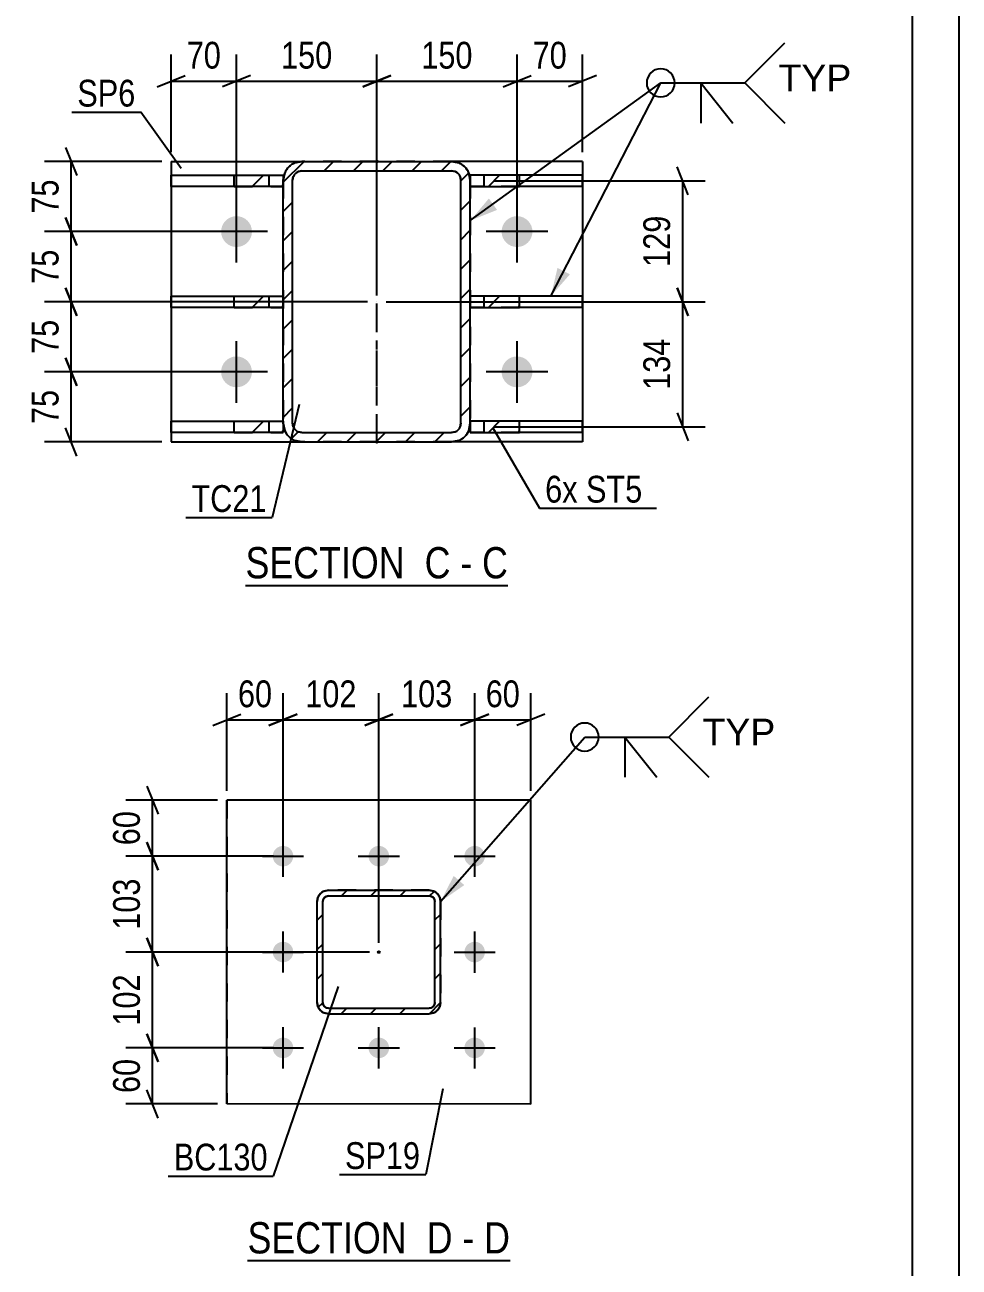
# Model space of a CAD drawing. Header units: millimetres. Extents: x -131 to 463, y -181 to 239.
# Drawn here: x 363.5 to 463.4, y -16.7 to 116.1 of the extents above; entities that cross this region are included whole.
import ezdxf

# ---------------------------------------------------------------- set-up
doc = ezdxf.new("R2010")
doc.units = ezdxf.units.MM
doc.linetypes.add('DXK_LINE_DOT2', pattern=[3.9198, 1.9599, -1.9599])
doc.linetypes.add('DXK_LINE_DOT3', pattern=[5.9187, 2.979, -0.9799, 0.9799, -0.9799])
doc.styles.add('Arial', font='ARIAL.TTF', dxfattribs={"height": 0.2})
doc.styles.add('Arial Narrow', font='ARIALN.TTF', dxfattribs={"height": 0.2})

# ---------------------------------------------------------------- blocks, each defined once
blk = doc.blocks.new('Unknown-284869845-1134')
at = {"color": 5, "linetype": 'Continuous'}
for p, q in [((463.4, -180.8), (463.4, 239.2)), ((458.4, -175.8), (458.4, 234.2))]:
    blk.add_line(p, q, dxfattribs=at)
blk = doc.blocks.new('Unknown-284869845-13 - 1620')
at = {"color": 6, "linetype": 'Continuous'}
blk.add_line((387.29, -16.01), (415.36, -16.01), dxfattribs=at)
at = {"color": 0, "linetype": 'Continuous'}
for points in [[(405.4, -15.26), (405.4, -11.76), (387.29, -11.76), (387.29, -15.26)], [(409.22, -15.26), (409.22, -11.76), (406.45, -11.76), (406.45, -15.26)], [(411.54, -15.26), (411.54, -11.76), (410.27, -11.76), (410.27, -15.26)], [(415.36, -15.26), (415.36, -11.76), (412.59, -11.76), (412.59, -15.26)]]:
    blk.add_wipeout(points, dxfattribs=at)
at = {"color": 7, "linetype": 'Continuous', "style": 'Arial Narrow'}
for s, p in [('SECTION ', (387.29, -15.26)), ('D', (406.45, -15.26)), ('D', (412.59, -15.26)), ('-', (410.27, -15.26))]:
    blk.add_text(s, height=3.34, dxfattribs=at).set_placement(p)
blk = doc.blocks.new('Unknown-284869845-15 - 3328')
at = {"color": 6, "linetype": 'Continuous'}
blk.add_line((387.07, 56.18), (415.14, 56.18), dxfattribs=at)
at = {"color": 0, "linetype": 'Continuous'}
for points in [[(405.18, 56.93), (405.18, 60.43), (387.07, 60.43), (387.07, 56.93)], [(409, 56.93), (409, 60.43), (406.23, 60.43), (406.23, 56.93)], [(411.32, 56.93), (411.32, 60.43), (410.05, 60.43), (410.05, 56.93)], [(415.14, 56.93), (415.14, 60.43), (412.37, 60.43), (412.37, 56.93)]]:
    blk.add_wipeout(points, dxfattribs=at)
at = {"color": 7, "linetype": 'Continuous', "style": 'Arial Narrow'}
for s, p in [('SECTION ', (387.07, 56.93)), ('C', (406.23, 56.93)), ('C', (412.37, 56.93)), ('-', (410.05, 56.93))]:
    blk.add_text(s, height=3.34, dxfattribs=at).set_placement(p)
blk = doc.blocks.new('Part-284869845-1695 - 1620')
at = {"color": 2, "linetype": 'Continuous'}
for p, q in [((385.08, 33.22), (385.08, 33.22)), ((385.08, 0.72), (385.08, 33.22)), ((417.58, 33.21), (385.08, 33.22)), ((417.58, 0.71), (417.58, 33.21)), ((385.08, 0.72), (385.08, 0.72)), ((417.58, 0.71), (385.08, 0.72))]:
    blk.add_line(p, q, dxfattribs=at)
at = {"color": 7, "linetype": 'DXK_LINE_DOT2'}
for p, q in [((385.08, 33.22), (385.08, 0.72)), ((417.58, 33.21), (417.58, 33.21)), ((417.58, 0.71), (417.58, 33.21)), ((417.58, 0.71), (417.58, 0.71))]:
    blk.add_line(p, q, dxfattribs=at)
blk = doc.blocks.new('Bolt-284869845-1646 - 1620')
at = {"linetype": 'Continuous'}
for points in [[(392.18, 27.23), (392.16, 27.01), (392.09, 26.79), (391.98, 26.58), (391.83, 26.41), (391.65, 26.27), (391.44, 26.18), (391.21, 26.13), (390.98, 26.12), (390.76, 26.17), (390.55, 26.26), (390.36, 26.39), (390.2, 26.56), (390.08, 26.76), (390.01, 26.97), (389.98, 27.2), (390, 27.43), (390.07, 27.65), (390.18, 27.85), (390.33, 28.02), (390.52, 28.16), (390.73, 28.26), (390.95, 28.31), (391.18, 28.31), (391.41, 28.27), (391.62, 28.18), (391.81, 28.05), (391.96, 27.88), (392.08, 27.68), (392.16, 27.46)], [(402.43, 27.23), (402.41, 27), (402.34, 26.78), (402.23, 26.58), (402.08, 26.41), (401.9, 26.27), (401.69, 26.18), (401.46, 26.12), (401.23, 26.12), (401.01, 26.17), (400.8, 26.26), (400.61, 26.39), (400.45, 26.56), (400.33, 26.75), (400.26, 26.97), (400.23, 27.2), (400.25, 27.43), (400.32, 27.65), (400.43, 27.85), (400.58, 28.02), (400.77, 28.16), (400.98, 28.26), (401.2, 28.31), (401.43, 28.31), (401.66, 28.27), (401.87, 28.18), (402.06, 28.04), (402.21, 27.88), (402.33, 27.68), (402.41, 27.46)], [(412.68, 27.23), (412.66, 27), (412.59, 26.78), (412.48, 26.58), (412.33, 26.41), (412.15, 26.27), (411.94, 26.17), (411.71, 26.12), (411.48, 26.12), (411.26, 26.16), (411.05, 26.25), (410.86, 26.39), (410.7, 26.56), (410.58, 26.75), (410.51, 26.97), (410.48, 27.2), (410.5, 27.43), (410.57, 27.65), (410.68, 27.85), (410.83, 28.02), (411.02, 28.16), (411.23, 28.26), (411.45, 28.31), (411.68, 28.31), (411.91, 28.27), (412.12, 28.18), (412.31, 28.04), (412.46, 27.87), (412.58, 27.68), (412.66, 27.46)], [(392.18, 16.98), (392.16, 16.76), (392.09, 16.54), (391.98, 16.33), (391.83, 16.16), (391.65, 16.02), (391.44, 15.93), (391.21, 15.88), (390.98, 15.87), (390.76, 15.92), (390.55, 16.01), (390.36, 16.14), (390.2, 16.31), (390.08, 16.51), (390.01, 16.72), (389.98, 16.95), (390, 17.18), (390.07, 17.4), (390.18, 17.6), (390.33, 17.77), (390.52, 17.91), (390.73, 18.01), (390.95, 18.06), (391.18, 18.06), (391.41, 18.02), (391.62, 17.93), (391.81, 17.8), (391.96, 17.63), (392.08, 17.43), (392.15, 17.21)], [(412.68, 16.98), (412.66, 16.75), (412.59, 16.53), (412.48, 16.33), (412.33, 16.16), (412.15, 16.02), (411.94, 15.92), (411.71, 15.87), (411.48, 15.87), (411.26, 15.91), (411.05, 16), (410.86, 16.14), (410.7, 16.31), (410.58, 16.5), (410.51, 16.72), (410.48, 16.95), (410.5, 17.18), (410.57, 17.4), (410.68, 17.6), (410.83, 17.77), (411.02, 17.91), (411.23, 18.01), (411.45, 18.06), (411.68, 18.06), (411.91, 18.02), (412.12, 17.93), (412.31, 17.79), (412.46, 17.62), (412.58, 17.43), (412.65, 17.21)], [(392.18, 6.73), (392.16, 6.51), (392.09, 6.29), (391.98, 6.08), (391.83, 5.91), (391.64, 5.77), (391.43, 5.68), (391.21, 5.63), (390.98, 5.62), (390.75, 5.67), (390.54, 5.76), (390.36, 5.89), (390.2, 6.06), (390.08, 6.26), (390.01, 6.47), (389.98, 6.7), (390, 6.93), (390.07, 7.15), (390.18, 7.35), (390.33, 7.52), (390.52, 7.66), (390.72, 7.76), (390.95, 7.81), (391.18, 7.81), (391.4, 7.77), (391.62, 7.68), (391.8, 7.55), (391.96, 7.38), (392.08, 7.18), (392.15, 6.96)], [(402.43, 6.73), (402.41, 6.5), (402.34, 6.28), (402.23, 6.08), (402.08, 5.91), (401.89, 5.77), (401.68, 5.68), (401.46, 5.62), (401.23, 5.62), (401, 5.67), (400.79, 5.76), (400.61, 5.89), (400.45, 6.06), (400.33, 6.25), (400.26, 6.47), (400.23, 6.7), (400.25, 6.93), (400.32, 7.15), (400.43, 7.35), (400.58, 7.52), (400.77, 7.66), (400.97, 7.76), (401.2, 7.81), (401.43, 7.81), (401.65, 7.77), (401.87, 7.68), (402.05, 7.54), (402.21, 7.38), (402.33, 7.18), (402.4, 6.96)], [(412.68, 6.73), (412.66, 6.5), (412.59, 6.28), (412.48, 6.08), (412.33, 5.91), (412.14, 5.77), (411.93, 5.67), (411.71, 5.62), (411.48, 5.62), (411.25, 5.66), (411.04, 5.75), (410.86, 5.89), (410.7, 6.06), (410.58, 6.25), (410.51, 6.47), (410.48, 6.7), (410.5, 6.93), (410.57, 7.15), (410.68, 7.35), (410.83, 7.52), (411.02, 7.66), (411.22, 7.76), (411.45, 7.81), (411.68, 7.81), (411.9, 7.77), (412.12, 7.68), (412.3, 7.54), (412.46, 7.37), (412.58, 7.18), (412.65, 6.96)]]:
    blk.add_hatch(color=1, dxfattribs=at).paths.add_polyline_path(points)
at = {"color": 1, "linetype": 'Continuous'}
for p, q in [((391.08, 25.02), (391.08, 29.42)), ((401.33, 25.02), (401.33, 29.42)), ((411.58, 25.01), (411.58, 29.41)), ((388.88, 27.22), (393.28, 27.22)), ((399.13, 27.22), (403.53, 27.22)), ((409.38, 27.22), (413.78, 27.21)), ((391.08, 14.77), (391.08, 19.17)), ((411.58, 14.76), (411.58, 19.16)), ((388.88, 16.97), (393.28, 16.97)), ((409.38, 16.97), (413.78, 16.96)), ((391.08, 4.52), (391.08, 8.92)), ((401.33, 4.52), (401.33, 8.92)), ((411.58, 4.51), (411.58, 8.91)), ((388.88, 6.72), (393.28, 6.72)), ((399.13, 6.72), (403.53, 6.72)), ((409.38, 6.72), (413.78, 6.71))]:
    blk.add_line(p, q, dxfattribs=at)
blk = doc.blocks.new('Part-284869845-1666 - 1620')
at = {"linetype": 'Continuous'}
h = blk.add_hatch(dxfattribs=at)
h.set_pattern_fill('', scale=0.7, style=0, pattern_type=0)
h.set_pattern_definition([(45, (406.7295, 10.3656), (-1.57154, 1.57154), [])])
h.paths.add_polyline_path([(395.93, 10.37), (406.73, 10.37), (407.19, 10.46), (407.58, 10.72), (407.84, 11.11), (407.93, 11.57), (407.93, 22.37), (407.84, 22.82), (407.58, 23.21), (407.19, 23.47), (406.73, 23.57), (395.93, 23.57), (395.47, 23.48), (395.08, 23.22), (394.82, 22.83), (394.73, 22.37), (394.73, 11.57), (394.82, 11.11), (395.08, 10.72), (395.47, 10.46)])
h.paths.add_polyline_path([(395.38, 11.34), (395.33, 11.57), (395.33, 22.37), (395.38, 22.6), (395.51, 22.79), (395.7, 22.92), (395.93, 22.97), (406.73, 22.97), (406.96, 22.92), (407.16, 22.79), (407.29, 22.6), (407.33, 22.37), (407.33, 11.57), (407.28, 11.34), (407.15, 11.14), (406.96, 11.01), (406.73, 10.97), (395.93, 10.97), (395.7, 11.01), (395.51, 11.14)])
blk.add_hatch(color=246, dxfattribs=at).paths.add_polyline_path([(401.33, 16.87, -1), (401.33, 17.07, -1)])
at = {"color": 7, "linetype": 'DXK_LINE_DOT2'}
for p, q in [((394.73, 22.37), (394.82, 22.83)), ((395.38, 22.6), (395.33, 22.37)), ((395.51, 22.79), (395.38, 22.6)), ((395.47, 23.48), (395.93, 23.57)), ((395.7, 22.92), (395.51, 22.79)), ((395.93, 22.97), (395.7, 22.92)), ((406.73, 23.57), (395.93, 23.57)), ((395.93, 22.97), (406.73, 22.97)), ((406.73, 23.57), (407.19, 23.47)), ((406.96, 22.92), (406.73, 22.97)), ((407.16, 22.79), (406.96, 22.92)), ((407.29, 22.6), (407.16, 22.79)), ((407.33, 22.37), (407.29, 22.6)), ((407.84, 22.82), (407.84, 22.82)), ((407.84, 22.82), (407.93, 22.37)), ((394.73, 11.57), (394.73, 22.37)), ((395.33, 11.57), (395.33, 22.37)), ((407.33, 11.57), (407.33, 22.37)), ((407.93, 22.37), (407.93, 11.57)), ((394.82, 11.11), (394.73, 11.57)), ((395.33, 11.57), (395.38, 11.34)), ((395.38, 11.34), (395.51, 11.14)), ((395.51, 11.14), (395.7, 11.01)), ((395.7, 11.01), (395.93, 10.97)), ((395.93, 10.97), (406.73, 10.97)), ((406.73, 10.97), (406.96, 11.01)), ((406.96, 11.01), (407.15, 11.14)), ((407.15, 11.14), (407.28, 11.34)), ((407.28, 11.34), (407.33, 11.57)), ((407.93, 11.56), (407.84, 11.11)), ((407.93, 11.57), (407.93, 11.56)), ((395.93, 10.37), (395.47, 10.46)), ((395.93, 10.37), (406.73, 10.37)), ((407.19, 10.46), (406.73, 10.37))]:
    blk.add_line(p, q, dxfattribs=at)
at = {"color": 2, "linetype": 'Continuous'}
for p, q in [((394.82, 22.83), (394.73, 22.37)), ((395.33, 22.37), (395.38, 22.6)), ((395.38, 22.6), (395.51, 22.79)), ((395.93, 23.57), (395.47, 23.48)), ((395.51, 22.79), (395.7, 22.92)), ((395.7, 22.92), (395.93, 22.97)), ((395.93, 23.57), (395.93, 23.57)), ((395.93, 23.57), (406.73, 23.57)), ((395.93, 22.97), (395.93, 22.97)), ((395.93, 22.97), (406.73, 22.97)), ((406.73, 23.57), (406.73, 23.57)), ((407.19, 23.47), (406.73, 23.57)), ((406.73, 22.97), (406.73, 22.97)), ((406.73, 22.97), (406.96, 22.92)), ((406.96, 22.92), (407.16, 22.79)), ((407.16, 22.79), (407.29, 22.6)), ((407.29, 22.6), (407.33, 22.37)), ((407.93, 22.37), (407.84, 22.82)), ((394.73, 22.37), (394.73, 22.37)), ((394.73, 11.57), (394.73, 22.37)), ((395.33, 22.37), (395.33, 22.37)), ((395.33, 11.57), (395.33, 22.37)), ((407.33, 22.37), (407.33, 22.37)), ((407.33, 11.57), (407.33, 22.37)), ((407.93, 22.37), (407.93, 22.37)), ((407.93, 11.57), (407.93, 22.37)), ((394.73, 11.57), (394.73, 11.57)), ((394.73, 11.57), (394.82, 11.11)), ((395.33, 11.57), (395.33, 11.57)), ((395.38, 11.34), (395.33, 11.57)), ((395.51, 11.14), (395.38, 11.34)), ((395.7, 11.01), (395.51, 11.14)), ((395.93, 10.97), (395.7, 11.01)), ((395.93, 10.97), (395.93, 10.97)), ((395.93, 10.97), (406.73, 10.97)), ((406.96, 11.01), (406.73, 10.97)), ((406.73, 10.97), (406.73, 10.97)), ((407.15, 11.14), (406.96, 11.01)), ((407.28, 11.34), (407.15, 11.14)), ((407.33, 11.57), (407.28, 11.34)), ((407.33, 11.57), (407.33, 11.57)), ((407.84, 11.11), (407.93, 11.57)), ((407.93, 11.57), (407.93, 11.57)), ((395.47, 10.46), (395.93, 10.37)), ((395.93, 10.37), (395.93, 10.37)), ((395.93, 10.37), (406.73, 10.37)), ((406.73, 10.37), (407.19, 10.46)), ((406.73, 10.37), (406.73, 10.37))]:
    blk.add_line(p, q, dxfattribs=at)
at = {"color": 7, "linetype": 'DXK_LINE_DOT3'}
blk.add_line((401.33, 16.97), (401.33, 16.97), dxfattribs=at)
at = {"color": 246, "linetype": 'DXK_LINE_DOT2'}
blk.add_line((401.33, 16.97), (401.33, 16.97), dxfattribs=at)
at = {"color": 246, "linetype": 'Continuous'}
blk.add_circle((401.33, 16.97), 0.1, dxfattribs=at)
at = {"color": 7, "linetype": 'DXK_LINE_DOT2'}
for centre, start, end in [((395.93, 22.37), 112.4901, 157.4901), ((406.73, 22.37), 22.4901, 67.4901), ((395.93, 11.57), 202.4901, 247.4901), ((406.73, 11.57), 292.4901, 337.4901)]:
    blk.add_arc(centre, 1.2, start, end, dxfattribs=at)
at = {"color": 2, "linetype": 'Continuous'}
for centre, start, end in [((395.93, 22.37), 112.4901, 157.4901), ((406.73, 22.37), 22.4901, 67.4901), ((395.93, 11.57), 202.4901, 247.4901), ((406.73, 11.57), 292.4901, 337.4901)]:
    blk.add_arc(centre, 1.2, start, end, dxfattribs=at)
blk = doc.blocks.new('Part-284869845-3403 - 3328')
at = {"linetype": 'Continuous'}
h = blk.add_hatch(dxfattribs=at)
h.set_pattern_fill('', scale=0.7, style=0, pattern_type=0)
h.set_pattern_definition([(45, (385.8381, 87.1128), (-1.5715, 1.5715), [])])
h.paths.add_polyline_path([(391.11, 87.11), (385.84, 87.11), (385.84, 85.91), (391.11, 85.91)])
at = {"color": 2, "linetype": 'Continuous'}
for p, q in [((379.11, 87.11), (385.84, 87.11)), ((379.11, 85.91), (379.11, 87.11)), ((385.84, 87.11), (391.11, 87.11)), ((385.84, 85.91), (385.84, 87.11)), ((391.11, 87.11), (391.11, 85.91)), ((385.84, 85.91), (379.11, 85.91)), ((391.11, 85.91), (385.84, 85.91))]:
    blk.add_line(p, q, dxfattribs=at)
at = {"color": 7, "linetype": 'DXK_LINE_DOT2'}
for p, q in [((385.84, 87.11), (391.11, 87.11)), ((389.61, 85.91), (389.61, 87.11)), ((391.11, 87.11), (391.11, 85.91)), ((385.84, 85.91), (391.11, 85.91))]:
    blk.add_line(p, q, dxfattribs=at)
blk = doc.blocks.new('Part-284869845-3347 - 3328')
at = {"linetype": 'Continuous'}
for points in [[(401.11, 101.41, -1), (401.11, 101.61, -1)], [(401.11, 71.41, -1), (401.11, 71.61, -1)]]:
    blk.add_hatch(color=246, dxfattribs=at).paths.add_polyline_path(points)
at = {"color": 2, "linetype": 'Continuous'}
for p, q in [((379.11, 101.51), (379.11, 71.51)), ((379.11, 101.51), (393.11, 101.51)), ((423.11, 101.51), (409.11, 101.51)), ((423.11, 101.51), (423.11, 71.51)), ((379.11, 71.51), (393.11, 71.51)), ((423.11, 71.51), (409.11, 71.51))]:
    blk.add_line(p, q, dxfattribs=at)
at = {"color": 7, "linetype": 'DXK_LINE_DOT2'}
for p, q in [((409.11, 101.51), (393.11, 101.51)), ((409.11, 71.51), (393.11, 71.51))]:
    blk.add_line(p, q, dxfattribs=at)
at = {"color": 7, "linetype": 'DXK_LINE_DOT3'}
blk.add_line((401.11, 71.51), (401.11, 101.51), dxfattribs=at)
at = {"color": 246, "linetype": 'DXK_LINE_DOT2'}
blk.add_line((401.11, 71.51), (401.11, 101.51), dxfattribs=at)
at = {"color": 246, "linetype": 'Continuous'}
for centre in [(401.11, 101.51), (401.11, 71.51)]:
    blk.add_circle(centre, 0.1, dxfattribs=at)
blk = doc.blocks.new('Part-284869845-3366 - 3328')
at = {"linetype": 'Continuous'}
h = blk.add_hatch(dxfattribs=at)
h.set_pattern_fill('', scale=0.7, style=0, pattern_type=0)
h.set_pattern_definition([(45, (410.956, 100.278), (-1.57154, 1.57154), [])])
h.paths.add_polyline_path([(411.11, 99.51), (410.96, 100.28), (410.52, 100.93), (409.87, 101.36), (409.11, 101.51), (393.11, 101.51), (392.34, 101.36), (391.69, 100.93), (391.26, 100.28), (391.11, 99.51), (391.11, 73.51), (391.26, 72.75), (391.69, 72.1), (392.34, 71.66), (393.11, 71.51), (409.11, 71.51), (409.87, 71.66), (410.52, 72.1), (410.96, 72.75), (411.11, 73.51)])
h.paths.add_polyline_path([(410.03, 73.13), (409.82, 72.81), (409.49, 72.59), (409.11, 72.51), (393.11, 72.51), (392.73, 72.59), (392.4, 72.81), (392.18, 73.13), (392.11, 73.51), (392.11, 99.51), (392.18, 99.9), (392.4, 100.22), (392.73, 100.44), (393.11, 100.51), (409.11, 100.51), (409.49, 100.44), (409.82, 100.22), (410.03, 99.9), (410.11, 99.51), (410.11, 73.51)])
at = {"color": 7, "linetype": 'DXK_LINE_DOT2'}
for p, q in [((392.34, 101.36), (393.11, 101.51)), ((393.11, 101.51), (409.11, 101.51)), ((409.11, 101.51), (409.87, 101.36)), ((391.11, 99.51), (391.26, 100.28)), ((392.18, 99.9), (392.11, 99.51)), ((393.11, 100.51), (392.73, 100.44)), ((393.11, 100.51), (409.11, 100.51)), ((409.49, 100.44), (409.11, 100.51)), ((410.11, 99.51), (410.03, 99.9)), ((410.96, 100.28), (411.11, 99.51)), ((391.11, 99.51), (391.11, 73.51)), ((392.11, 73.51), (392.11, 99.51)), ((410.11, 73.51), (410.11, 99.51)), ((411.11, 99.51), (411.11, 73.51)), ((391.26, 72.75), (391.11, 73.51)), ((392.11, 73.51), (392.18, 73.13)), ((410.03, 73.13), (410.11, 73.51)), ((411.11, 73.51), (410.96, 72.75)), ((392.73, 72.59), (393.11, 72.51)), ((393.11, 72.51), (409.11, 72.51)), ((409.11, 72.51), (409.49, 72.59)), ((393.11, 71.51), (392.34, 71.66)), ((393.11, 71.51), (409.11, 71.51)), ((409.87, 71.66), (409.11, 71.51))]:
    blk.add_line(p, q, dxfattribs=at)
at = {"color": 2, "linetype": 'Continuous'}
for p, q in [((393.11, 101.51), (392.34, 101.36)), ((393.11, 101.51), (409.11, 101.51)), ((409.87, 101.36), (409.11, 101.51)), ((391.26, 100.28), (391.11, 99.51)), ((392.11, 99.51), (392.18, 99.9)), ((392.73, 100.44), (393.11, 100.51)), ((393.11, 100.51), (409.11, 100.51)), ((409.11, 100.51), (409.49, 100.44)), ((410.03, 99.9), (410.11, 99.51)), ((411.11, 99.51), (410.96, 100.28)), ((391.11, 73.51), (391.11, 99.51)), ((392.11, 73.51), (392.11, 99.51)), ((410.11, 73.51), (410.11, 99.51)), ((411.11, 73.51), (411.11, 99.51)), ((391.11, 73.51), (391.26, 72.75)), ((392.18, 73.13), (392.11, 73.51)), ((410.11, 73.51), (410.03, 73.13)), ((410.96, 72.75), (411.11, 73.51)), ((393.11, 72.51), (392.73, 72.59)), ((393.11, 72.51), (409.11, 72.51)), ((409.49, 72.59), (409.11, 72.51)), ((392.34, 71.66), (393.11, 71.51)), ((393.11, 71.51), (409.11, 71.51)), ((409.11, 71.51), (409.87, 71.66))]:
    blk.add_line(p, q, dxfattribs=at)
at = {"color": 7, "linetype": 'DXK_LINE_DOT3'}
blk.add_line((401.11, 86.51), (401.11, 86.51), dxfattribs=at)
at = {"color": 7, "linetype": 'DXK_LINE_DOT2'}
for centre, radius, start, end in [((393.11, 99.51), 2, 112.5, 157.5), ((409.11, 99.51), 2, 22.5, 67.5), ((393.11, 99.51), 1, 112.5, 157.5), ((409.11, 99.51), 1, 22.5, 67.5), ((393.11, 73.51), 1, 202.5, 247.5), ((409.11, 73.51), 1, 292.5, 337.5), ((393.11, 73.51), 2, 202.5, 247.5), ((409.11, 73.51), 2, 292.5, 337.5)]:
    blk.add_arc(centre, radius, start, end, dxfattribs=at)
at = {"color": 2, "linetype": 'Continuous'}
for centre, radius, start, end in [((393.11, 99.51), 2, 112.5, 157.5), ((409.11, 99.51), 2, 22.5, 67.5), ((393.11, 99.51), 1, 112.5, 157.5), ((409.11, 99.51), 1, 22.5, 67.5), ((393.11, 73.51), 1, 202.5, 247.5), ((409.11, 73.51), 1, 292.5, 337.5), ((393.11, 73.51), 2, 202.5, 247.5), ((409.11, 73.51), 2, 292.5, 337.5)]:
    blk.add_arc(centre, radius, start, end, dxfattribs=at)
blk = doc.blocks.new('Part-284869845-3408 - 3328')
at = {"linetype": 'Continuous'}
h = blk.add_hatch(dxfattribs=at)
h.set_pattern_fill('', scale=0.7, style=0, pattern_type=0)
h.set_pattern_definition([(45, (385.8381, 100.0428), (-1.5715, 1.5715), [])])
h.paths.add_polyline_path([(391.11, 100.04), (385.84, 100.04), (385.84, 98.84), (391.11, 98.84)])
at = {"color": 2, "linetype": 'Continuous'}
for p, q in [((379.11, 100.04), (385.84, 100.04)), ((379.11, 98.84), (379.11, 100.04)), ((385.84, 100.04), (391.11, 100.04)), ((385.84, 98.84), (385.84, 100.04)), ((391.11, 100.04), (391.11, 98.84)), ((385.84, 98.84), (379.11, 98.84)), ((391.11, 98.84), (385.84, 98.84))]:
    blk.add_line(p, q, dxfattribs=at)
at = {"color": 7, "linetype": 'DXK_LINE_DOT2'}
for p, q in [((385.84, 100.04), (391.11, 100.04)), ((389.61, 98.84), (389.61, 100.04)), ((391.11, 100.04), (391.11, 98.84)), ((385.84, 98.84), (391.11, 98.84))]:
    blk.add_line(p, q, dxfattribs=at)
blk = doc.blocks.new('Bolt-284869845-3392 - 3328')
at = {"linetype": 'Continuous'}
for points in [[(384.46, 94.01, -1), (387.76, 94.01, -1)], [(414.46, 94.01, -1), (417.76, 94.01, -1)], [(384.46, 79.01, -1), (387.76, 79.01, -1)], [(414.46, 79.01, -1), (417.76, 79.01, -1)]]:
    blk.add_hatch(color=1, dxfattribs=at).paths.add_polyline_path(points)
at = {"color": 1, "linetype": 'Continuous'}
for p, q in [((386.11, 90.71), (386.11, 97.31)), ((416.11, 90.71), (416.11, 97.31)), ((389.41, 94.01), (382.81, 94.01)), ((419.41, 94.01), (412.81, 94.01)), ((386.11, 75.71), (386.11, 82.31)), ((416.11, 75.71), (416.11, 82.31)), ((389.41, 79.01), (382.81, 79.01)), ((419.41, 79.01), (412.81, 79.01))]:
    blk.add_line(p, q, dxfattribs=at)
blk = doc.blocks.new('Part-284869845-3413 - 3328')
at = {"linetype": 'Continuous'}
h = blk.add_hatch(dxfattribs=at)
h.set_pattern_fill('', scale=0.7, style=0, pattern_type=0)
h.set_pattern_definition([(45, (385.8381, 73.7428), (-1.5715, 1.5715), [])])
h.paths.add_polyline_path([(391.11, 73.74), (385.84, 73.74), (385.84, 72.54), (391.11, 72.54)])
at = {"color": 2, "linetype": 'Continuous'}
for p, q in [((379.11, 73.74), (385.84, 73.74)), ((379.11, 72.54), (379.11, 73.74)), ((385.84, 73.74), (391.11, 73.74)), ((385.84, 72.54), (385.84, 73.74)), ((391.11, 73.74), (391.11, 72.54)), ((385.84, 72.54), (379.11, 72.54)), ((391.11, 72.54), (385.84, 72.54))]:
    blk.add_line(p, q, dxfattribs=at)
at = {"color": 7, "linetype": 'DXK_LINE_DOT2'}
for p, q in [((385.84, 73.74), (391.11, 73.74)), ((389.61, 72.54), (389.61, 73.74)), ((391.11, 73.74), (391.11, 72.54)), ((385.84, 72.54), (391.11, 72.54))]:
    blk.add_line(p, q, dxfattribs=at)
blk = doc.blocks.new('Part-284869845-3418 - 3328')
at = {"linetype": 'Continuous'}
h = blk.add_hatch(dxfattribs=at)
h.set_pattern_fill('', scale=0.7, style=0, pattern_type=0)
h.set_pattern_definition([(45, (411.1083, 87.1128), (-1.5715, 1.5715), [])])
h.paths.add_polyline_path([(416.38, 87.11), (411.11, 87.11), (411.11, 85.91), (416.38, 85.91)])
at = {"color": 7, "linetype": 'DXK_LINE_DOT2'}
for p, q in [((411.11, 85.91), (411.11, 87.11)), ((416.38, 87.11), (411.11, 87.11)), ((412.61, 85.91), (412.61, 87.11)), ((416.38, 85.91), (411.11, 85.91))]:
    blk.add_line(p, q, dxfattribs=at)
at = {"color": 2, "linetype": 'Continuous'}
for p, q in [((416.38, 87.11), (411.11, 87.11)), ((411.11, 87.11), (411.11, 85.91)), ((423.11, 87.11), (416.38, 87.11)), ((416.38, 85.91), (416.38, 87.11)), ((423.11, 85.91), (423.11, 87.11)), ((411.11, 85.91), (416.38, 85.91)), ((423.11, 85.91), (416.38, 85.91))]:
    blk.add_line(p, q, dxfattribs=at)
blk = doc.blocks.new('Part-284869845-3423 - 3328')
at = {"linetype": 'Continuous'}
h = blk.add_hatch(dxfattribs=at)
h.set_pattern_fill('', scale=0.7, style=0, pattern_type=0)
h.set_pattern_definition([(45, (411.1083, 100.0428), (-1.5715, 1.5715), [])])
h.paths.add_polyline_path([(416.38, 100.04), (411.11, 100.04), (411.11, 98.84), (416.38, 98.84)])
at = {"color": 7, "linetype": 'DXK_LINE_DOT2'}
for p, q in [((411.11, 98.84), (411.11, 100.04)), ((416.38, 100.04), (411.11, 100.04)), ((412.61, 98.84), (412.61, 100.04)), ((416.38, 98.84), (411.11, 98.84))]:
    blk.add_line(p, q, dxfattribs=at)
at = {"color": 2, "linetype": 'Continuous'}
for p, q in [((416.38, 100.04), (411.11, 100.04)), ((411.11, 100.04), (411.11, 98.84)), ((423.11, 100.04), (416.38, 100.04)), ((416.38, 98.84), (416.38, 100.04)), ((423.11, 98.84), (423.11, 100.04)), ((411.11, 98.84), (416.38, 98.84)), ((423.11, 98.84), (416.38, 98.84))]:
    blk.add_line(p, q, dxfattribs=at)
blk = doc.blocks.new('Part-284869845-3428 - 3328')
at = {"linetype": 'Continuous'}
h = blk.add_hatch(dxfattribs=at)
h.set_pattern_fill('', scale=0.7, style=0, pattern_type=0)
h.set_pattern_definition([(45, (411.1083, 73.7428), (-1.5715, 1.5715), [])])
h.paths.add_polyline_path([(416.38, 73.74), (411.11, 73.74), (411.11, 72.54), (416.38, 72.54)])
at = {"color": 7, "linetype": 'DXK_LINE_DOT2'}
for p, q in [((411.11, 72.54), (411.11, 73.74)), ((416.38, 73.74), (411.11, 73.74)), ((412.61, 72.54), (412.61, 73.74)), ((416.38, 72.54), (411.11, 72.54))]:
    blk.add_line(p, q, dxfattribs=at)
at = {"color": 2, "linetype": 'Continuous'}
for p, q in [((416.38, 73.74), (411.11, 73.74)), ((411.11, 73.74), (411.11, 72.54)), ((423.11, 73.74), (416.38, 73.74)), ((416.38, 72.54), (416.38, 73.74)), ((423.11, 72.54), (423.11, 73.74)), ((411.11, 72.54), (416.38, 72.54)), ((423.11, 72.54), (416.38, 72.54))]:
    blk.add_line(p, q, dxfattribs=at)
blk = doc.blocks.new('StraightDimension-284869845-1775 - 1620')
at = {"color": 7, "linetype": 'Continuous'}
for p, q in [((401.33, 17.97), (401.33, 44.65)), ((411.58, 28.21), (411.58, 44.65)), ((399.83, 41.2), (402.83, 42.4)), ((401.33, 41.8), (411.58, 41.8)), ((413.08, 42.4), (410.08, 41.2))]:
    blk.add_line(p, q, dxfattribs=at)
at = {"color": 0}
blk.add_wipeout([(409.8, 42.55), (409.8, 46.75), (403.11, 46.75), (403.11, 42.55)], dxfattribs=at)
at = {"color": 3, "style": 'Arial Narrow'}
blk.add_text('103', height=2.863, dxfattribs=at).set_placement((403.71, 43.15))
blk = doc.blocks.new('StraightDimension-284869845-1730 - 1620')
at = {"color": 7, "linetype": 'Continuous'}
for p, q in [((376.52, 28.72), (377.72, 25.72)), ((390.08, 27.22), (374.27, 27.22)), ((377.12, 16.97), (377.12, 27.22)), ((377.72, 15.47), (376.52, 18.47)), ((400.33, 16.97), (374.27, 16.97))]:
    blk.add_line(p, q, dxfattribs=at)
at = {"color": 0}
blk.add_wipeout([(376.37, 25.43), (372.17, 25.43), (372.17, 18.75), (376.37, 18.75)], dxfattribs=at)
at = {"color": 3, "style": 'Arial Narrow'}
blk.add_text('103', height=2.863, rotation=90.0002, dxfattribs=at).set_placement((375.77, 19.35))
blk = doc.blocks.new('StraightDimension-284869845-1720 - 1620')
at = {"color": 7, "linetype": 'Continuous'}
for p, q in [((376.52, 34.72), (377.72, 31.72)), ((384.08, 33.22), (374.27, 33.22)), ((377.12, 27.22), (377.12, 33.22)), ((377.72, 25.72), (376.52, 28.72)), ((390.08, 27.22), (374.27, 27.22))]:
    blk.add_line(p, q, dxfattribs=at)
at = {"color": 0}
blk.add_wipeout([(376.37, 32.65), (372.17, 32.65), (372.17, 27.79), (376.37, 27.79)], dxfattribs=at)
at = {"color": 3, "style": 'Arial Narrow'}
blk.add_text('60', height=2.863, rotation=90.0002, dxfattribs=at).set_placement((375.77, 28.39))
blk = doc.blocks.new('StraightDimension-284869845-1738 - 1620')
at = {"color": 7, "linetype": 'Continuous'}
for p, q in [((376.52, 18.47), (377.72, 15.47)), ((400.33, 16.97), (374.27, 16.97)), ((377.12, 6.72), (377.12, 16.97)), ((377.72, 5.22), (376.52, 8.22)), ((390.08, 6.72), (374.27, 6.72))]:
    blk.add_line(p, q, dxfattribs=at)
at = {"color": 0}
blk.add_wipeout([(376.37, 15.18), (372.17, 15.18), (372.17, 8.5), (376.37, 8.5)], dxfattribs=at)
at = {"color": 3, "style": 'Arial Narrow'}
blk.add_text('102', height=2.863, rotation=90.0002, dxfattribs=at).set_placement((375.77, 9.1))
blk = doc.blocks.new('StraightDimension-284869845-1746 - 1620')
at = {"color": 7, "linetype": 'Continuous'}
for p, q in [((376.52, 8.22), (377.72, 5.22)), ((390.08, 6.72), (374.27, 6.72)), ((377.12, 0.72), (377.12, 6.72)), ((377.72, -0.78), (376.52, 2.22)), ((384.08, 0.72), (374.27, 0.72))]:
    blk.add_line(p, q, dxfattribs=at)
at = {"color": 0}
blk.add_wipeout([(376.37, 6.15), (372.17, 6.15), (372.17, 1.29), (376.37, 1.29)], dxfattribs=at)
at = {"color": 3, "style": 'Arial Narrow'}
blk.add_text('60', height=2.863, rotation=90.0002, dxfattribs=at).set_placement((375.77, 1.89))
blk = doc.blocks.new('StraightDimension-284869845-1757 - 1620')
at = {"color": 7, "linetype": 'Continuous'}
for p, q in [((385.08, 34.22), (385.08, 44.65)), ((391.08, 28.22), (391.08, 44.65)), ((383.58, 41.2), (386.58, 42.4)), ((385.08, 41.8), (391.08, 41.8)), ((392.58, 42.4), (389.58, 41.2))]:
    blk.add_line(p, q, dxfattribs=at)
at = {"color": 0}
blk.add_wipeout([(390.51, 42.55), (390.51, 46.75), (385.66, 46.75), (385.66, 42.55)], dxfattribs=at)
at = {"color": 3, "style": 'Arial Narrow'}
blk.add_text('60', height=2.863, dxfattribs=at).set_placement((386.26, 43.15))
blk = doc.blocks.new('StraightDimension-284869845-1767 - 1620')
at = {"color": 7, "linetype": 'Continuous'}
for p, q in [((391.08, 28.22), (391.08, 44.65)), ((401.33, 17.97), (401.33, 44.65)), ((389.58, 41.2), (392.58, 42.4)), ((391.08, 41.8), (401.33, 41.8)), ((402.83, 42.4), (399.83, 41.2))]:
    blk.add_line(p, q, dxfattribs=at)
at = {"color": 0}
blk.add_wipeout([(399.55, 42.55), (399.55, 46.75), (392.86, 46.75), (392.86, 42.55)], dxfattribs=at)
at = {"color": 3, "style": 'Arial Narrow'}
blk.add_text('102', height=2.863, dxfattribs=at).set_placement((393.46, 43.15))
blk = doc.blocks.new('StraightDimension-284869845-1783 - 1620')
at = {"color": 7, "linetype": 'Continuous'}
for p, q in [((411.58, 28.21), (411.58, 44.65)), ((417.58, 34.21), (417.58, 44.65)), ((410.08, 41.2), (413.08, 42.4)), ((411.58, 41.8), (417.58, 41.8)), ((419.08, 42.4), (416.08, 41.2))]:
    blk.add_line(p, q, dxfattribs=at)
at = {"color": 0}
blk.add_wipeout([(417.01, 42.55), (417.01, 46.75), (412.16, 46.75), (412.16, 42.55)], dxfattribs=at)
at = {"color": 3, "style": 'Arial Narrow'}
blk.add_text('60', height=2.863, dxfattribs=at).set_placement((412.76, 43.15))
blk = doc.blocks.new('StraightDimension-284869845-3490 - 3328')
at = {"color": 7, "linetype": 'Continuous'}
for p, q in [((434.43, 97.94), (433.23, 100.94)), ((413.61, 99.44), (436.23, 99.44)), ((433.83, 86.51), (433.83, 99.44)), ((433.23, 88.01), (434.43, 85.01)), ((402.11, 86.51), (436.23, 86.51))]:
    blk.add_line(p, q, dxfattribs=at)
at = {"color": 0}
blk.add_wipeout([(433.08, 96.32), (428.88, 96.32), (428.88, 89.64), (433.08, 89.64)], dxfattribs=at)
at = {"color": 3, "style": 'Arial Narrow'}
blk.add_text('129', height=2.863, rotation=90.0002, dxfattribs=at).set_placement((432.48, 90.24))
blk = doc.blocks.new('StraightDimension-284869845-3472 - 3328')
at = {"color": 7, "linetype": 'Continuous'}
for p, q in [((379.11, 102.51), (379.11, 112.94)), ((386.11, 95.01), (386.11, 112.94)), ((377.61, 109.49), (380.61, 110.69)), ((387.61, 110.69), (384.61, 109.49)), ((379.11, 110.09), (386.11, 110.09))]:
    blk.add_line(p, q, dxfattribs=at)
at = {"color": 0}
blk.add_wipeout([(385.04, 110.84), (385.04, 115.04), (380.18, 115.04), (380.18, 110.84)], dxfattribs=at)
at = {"color": 3, "style": 'Arial Narrow'}
blk.add_text('70', height=2.863, dxfattribs=at).set_placement((380.78, 111.44))
blk = doc.blocks.new('StraightDimension-284869845-3440 - 3328')
at = {"color": 7, "linetype": 'Continuous'}
for p, q in [((416.11, 95.01), (416.11, 112.94)), ((423.11, 102.51), (423.11, 112.94)), ((414.61, 109.49), (417.61, 110.69)), ((424.61, 110.69), (421.61, 109.49)), ((416.11, 110.09), (423.11, 110.09))]:
    blk.add_line(p, q, dxfattribs=at)
at = {"color": 0}
blk.add_wipeout([(422.04, 110.84), (422.04, 115.04), (417.18, 115.04), (417.18, 110.84)], dxfattribs=at)
at = {"color": 3, "style": 'Arial Narrow'}
blk.add_text('70', height=2.863, dxfattribs=at).set_placement((417.78, 111.44))
blk = doc.blocks.new('StraightDimension-284869845-3450 - 3328')
at = {"color": 7, "linetype": 'Continuous'}
for p, q in [((401.11, 87.51), (401.11, 112.94)), ((416.11, 95.01), (416.11, 112.94)), ((402.61, 110.69), (399.61, 109.49)), ((414.61, 109.49), (417.61, 110.69)), ((401.11, 110.09), (416.11, 110.09))]:
    blk.add_line(p, q, dxfattribs=at)
at = {"color": 0}
blk.add_wipeout([(411.95, 110.84), (411.95, 115.04), (405.27, 115.04), (405.27, 110.84)], dxfattribs=at)
at = {"color": 3, "style": 'Arial Narrow'}
blk.add_text('150', height=2.863, dxfattribs=at).set_placement((405.87, 111.44))
blk = doc.blocks.new('StraightDimension-284869845-3461 - 3328')
at = {"color": 7, "linetype": 'Continuous'}
for p, q in [((386.11, 95.01), (386.11, 112.94)), ((401.11, 87.51), (401.11, 112.94)), ((387.61, 110.69), (384.61, 109.49)), ((399.61, 109.49), (402.61, 110.69)), ((386.11, 110.09), (401.11, 110.09))]:
    blk.add_line(p, q, dxfattribs=at)
at = {"color": 0}
blk.add_wipeout([(396.95, 110.84), (396.95, 115.04), (390.27, 115.04), (390.27, 110.84)], dxfattribs=at)
at = {"color": 3, "style": 'Arial Narrow'}
blk.add_text('150', height=2.863, dxfattribs=at).set_placement((390.87, 111.44))
blk = doc.blocks.new('StraightDimension-284869845-3483 - 3328')
at = {"color": 7, "linetype": 'Continuous'}
for p, q in [((434.43, 85.01), (433.23, 88.01)), ((402.11, 86.51), (436.23, 86.51)), ((433.83, 73.14), (433.83, 86.51)), ((433.23, 74.64), (434.43, 71.64)), ((413.61, 73.14), (436.23, 73.14))]:
    blk.add_line(p, q, dxfattribs=at)
at = {"color": 0}
blk.add_wipeout([(433.08, 83.17), (428.88, 83.17), (428.88, 76.49), (433.08, 76.49)], dxfattribs=at)
at = {"color": 3, "style": 'Arial Narrow'}
blk.add_text('134', height=2.863, rotation=90.0002, dxfattribs=at).set_placement((432.48, 77.09))
blk = doc.blocks.new('StraightDimension-284869845-3498 - 3328')
at = {"color": 7, "linetype": 'Continuous'}
for p, q in [((367.82, 80.51), (369.02, 77.51)), ((385.11, 79.01), (365.57, 79.01)), ((368.42, 71.51), (368.42, 79.01)), ((369.02, 70.01), (367.82, 73.01)), ((378.11, 71.51), (365.57, 71.51))]:
    blk.add_line(p, q, dxfattribs=at)
at = {"color": 0}
blk.add_wipeout([(367.67, 77.69), (363.47, 77.69), (363.47, 72.83), (367.67, 72.83)], dxfattribs=at)
at = {"color": 3, "style": 'Arial Narrow'}
blk.add_text('75', height=2.863, rotation=90.0002, dxfattribs=at).set_placement((367.07, 73.43))
blk = doc.blocks.new('StraightDimension-284869845-3508 - 3328')
at = {"color": 7, "linetype": 'Continuous'}
for p, q in [((367.82, 88.01), (369.02, 85.01)), ((400.11, 86.51), (365.57, 86.51)), ((368.42, 79.01), (368.42, 86.51)), ((369.02, 77.51), (367.82, 80.51)), ((385.11, 79.01), (365.57, 79.01))]:
    blk.add_line(p, q, dxfattribs=at)
at = {"color": 0}
blk.add_wipeout([(367.67, 85.19), (363.47, 85.19), (363.47, 80.33), (367.67, 80.33)], dxfattribs=at)
at = {"color": 3, "style": 'Arial Narrow'}
blk.add_text('75', height=2.863, rotation=90.0002, dxfattribs=at).set_placement((367.07, 80.93))
blk = doc.blocks.new('StraightDimension-284869845-3519 - 3328')
at = {"color": 7, "linetype": 'Continuous'}
for p, q in [((367.82, 95.51), (369.02, 92.51)), ((385.11, 94.01), (365.57, 94.01)), ((368.42, 86.51), (368.42, 94.01)), ((369.02, 85.01), (367.82, 88.01)), ((400.11, 86.51), (365.57, 86.51))]:
    blk.add_line(p, q, dxfattribs=at)
at = {"color": 0}
blk.add_wipeout([(367.67, 92.69), (363.47, 92.69), (363.47, 87.83), (367.67, 87.83)], dxfattribs=at)
at = {"color": 3, "style": 'Arial Narrow'}
blk.add_text('75', height=2.863, rotation=90.0002, dxfattribs=at).set_placement((367.07, 88.43))
blk = doc.blocks.new('StraightDimension-284869845-3530 - 3328')
at = {"color": 7, "linetype": 'Continuous'}
for p, q in [((367.82, 103.01), (369.02, 100.01)), ((378.11, 101.51), (365.57, 101.51)), ((368.42, 94.01), (368.42, 101.51)), ((369.02, 92.51), (367.82, 95.51)), ((385.11, 94.01), (365.57, 94.01))]:
    blk.add_line(p, q, dxfattribs=at)
at = {"color": 0}
blk.add_wipeout([(367.67, 100.19), (363.47, 100.19), (363.47, 95.33), (367.67, 95.33)], dxfattribs=at)
at = {"color": 3, "style": 'Arial Narrow'}
blk.add_text('75', height=2.863, rotation=90.0002, dxfattribs=at).set_placement((367.07, 95.93))
blk = doc.blocks.new('Mark-284869845-1662 - 1620')
at = {"color": 0}
blk.add_wipeout([(389.44, -6.39), (389.44, -3.39), (379.4, -3.39), (379.4, -6.39)], dxfattribs=at)
blk.add_wipeout([(389.44, -6.39), (389.44, -3.39), (379.4, -3.39), (379.4, -6.39)], dxfattribs=at)
at = {"color": 30, "linetype": 'Continuous'}
for p in [(396.98, 13.29), (378.8, -6.99)]:
    blk.add_line(p, (390.04, -6.99), dxfattribs=at)
at = {"color": 3, "style": 'Arial Narrow'}
blk.add_text('BC130', height=2.863, dxfattribs=at).set_placement((379.4, -6.39))
blk = doc.blocks.new('WeldMark-284869845-1793 - 1620')
at = {"linetype": 'Continuous'}
blk.add_hatch(color=30, dxfattribs=at).paths.add_polyline_path([(410.47, 24.13), (407.93, 22.36), (409.34, 25.11)])
at = {"color": 30, "linetype": 'Continuous'}
for p, q in [((407.93, 22.36), (423.35, 39.96)), ((423.35, 39.96), (432.35, 39.96))]:
    blk.add_line(p, q, dxfattribs=at)
at = {"color": 3, "linetype": 'Continuous'}
for q in [(431.06, 35.68), (427.64, 35.68)]:
    blk.add_line((427.64, 39.96), q, dxfattribs=at)
for start, end in [(90, 270), (270, 90)]:
    blk.add_arc((423.35, 39.96), 1.5, start, end, dxfattribs=at)
at = {"color": 0, "linetype": 'Continuous'}
blk.add_wipeout([(443.73, 39.06), (443.73, 42.06), (435.95, 42.06), (435.95, 39.06)], dxfattribs=at)
blk.add_wipeout([(443.73, 39.06), (443.73, 42.06), (435.95, 42.06), (435.95, 39.06)], dxfattribs=at)
at = {"color": 3, "linetype": 'Continuous'}
for q in [(436.64, 44.25), (436.64, 35.68)]:
    blk.add_line((432.35, 39.96), q, dxfattribs=at)
at = {"color": 3, "linetype": 'Continuous', "style": 'Arial'}
blk.add_text('TYP', height=2.865, dxfattribs=at).set_placement((435.95, 39.06))
blk = doc.blocks.new('Mark-284869845-1691 - 1620')
at = {"color": 0}
blk.add_wipeout([(405.75, -6.23), (405.75, -3.23), (397.71, -3.23), (397.71, -6.23)], dxfattribs=at)
blk.add_wipeout([(405.75, -6.23), (405.75, -3.23), (397.71, -3.23), (397.71, -6.23)], dxfattribs=at)
at = {"color": 30, "linetype": 'Continuous'}
for p in [(408.17, 2.34), (397.11, -6.83)]:
    blk.add_line(p, (406.35, -6.83), dxfattribs=at)
at = {"color": 3, "style": 'Arial Narrow'}
blk.add_text('SP19', height=2.863, dxfattribs=at).set_placement((397.71, -6.23))
blk = doc.blocks.new('Mark-284869845-3362 - 3328')
at = {"color": 0}
blk.add_wipeout([(389.33, 64.03), (389.33, 67.03), (381.29, 67.03), (381.29, 64.03)], dxfattribs=at)
blk.add_wipeout([(389.33, 64.03), (389.33, 67.03), (381.29, 67.03), (381.29, 64.03)], dxfattribs=at)
at = {"color": 30, "linetype": 'Continuous'}
for p in [(392.82, 75.52), (380.69, 63.43)]:
    blk.add_line(p, (389.93, 63.43), dxfattribs=at)
at = {"color": 3, "style": 'Arial Narrow'}
blk.add_text('TC21', height=2.863, dxfattribs=at).set_placement((381.29, 64.03))
blk = doc.blocks.new('Mark-284869845-3343 - 3328')
at = {"color": 0}
blk.add_wipeout([(375.29, 107.38), (375.29, 110.38), (369.08, 110.38), (369.08, 107.38)], dxfattribs=at)
blk.add_wipeout([(375.29, 107.38), (375.29, 110.38), (369.08, 110.38), (369.08, 107.38)], dxfattribs=at)
at = {"color": 30, "linetype": 'Continuous'}
for p in [(368.48, 106.78), (380.2, 100.75)]:
    blk.add_line(p, (375.89, 106.78), dxfattribs=at)
at = {"color": 3, "style": 'Arial Narrow'}
blk.add_text('SP6', height=2.863, dxfattribs=at).set_placement((369.08, 107.38))
blk = doc.blocks.new('WeldMark-284869845-3540 - 3328')
at = {"linetype": 'Continuous'}
for points in [[(413.98, 96.33), (411.11, 95.18), (413.1, 97.55)], [(421.77, 89.44), (419.73, 87.11), (420.44, 90.12)]]:
    blk.add_hatch(color=30, dxfattribs=at).paths.add_polyline_path(points)
at = {"color": 30, "linetype": 'Continuous'}
for p, q in [((411.11, 95.18), (431.48, 109.91)), ((419.73, 87.11), (431.48, 109.91)), ((431.48, 109.91), (440.48, 109.91))]:
    blk.add_line(p, q, dxfattribs=at)
at = {"color": 3, "linetype": 'Continuous'}
for q in [(439.19, 105.62), (435.76, 105.62)]:
    blk.add_line((435.76, 109.91), q, dxfattribs=at)
for start, end in [(90, 270), (270, 90)]:
    blk.add_arc((431.48, 109.91), 1.5, start, end, dxfattribs=at)
at = {"color": 0, "linetype": 'Continuous'}
blk.add_wipeout([(451.85, 109.01), (451.85, 112.01), (444.08, 112.01), (444.08, 109.01)], dxfattribs=at)
blk.add_wipeout([(451.85, 109.01), (451.85, 112.01), (444.08, 112.01), (444.08, 109.01)], dxfattribs=at)
at = {"color": 3, "linetype": 'Continuous'}
for q in [(444.76, 114.19), (444.76, 105.62)]:
    blk.add_line((440.48, 109.91), q, dxfattribs=at)
at = {"color": 3, "linetype": 'Continuous', "style": 'Arial'}
blk.add_text('TYP', height=2.865, dxfattribs=at).set_placement((444.08, 109.01))
blk = doc.blocks.new('MarkSet-284869845-3597 - 3328')
at = {"color": 0}
for points in [[(422.59, 65.03), (422.59, 68.03), (419.12, 68.03), (419.12, 65.03)], [(429.52, 65.03), (429.52, 68.03), (423.49, 68.03), (423.49, 65.03)]]:
    blk.add_wipeout(points, dxfattribs=at)
for points in [[(422.59, 65.03), (422.59, 68.03), (419.12, 68.03), (419.12, 65.03)], [(429.52, 65.03), (429.52, 68.03), (423.49, 68.03), (423.49, 65.03)]]:
    blk.add_wipeout(points, dxfattribs=at)
at = {"color": 30, "linetype": 'Continuous'}
for p, q in [((413.54, 73.03), (418.52, 64.43)), ((418.52, 64.43), (431.02, 64.43))]:
    blk.add_line(p, q, dxfattribs=at)
at = {"color": 3, "style": 'Arial Narrow'}
for s, p in [('6x', (419.12, 65.03)), ('ST5', (423.49, 65.03))]:
    blk.add_text(s, height=2.863, dxfattribs=at).set_placement(p)

msp = doc.modelspace()

# ---------------------------------------------------------------- block references
for name in ['Unknown-284869845-1134', 'Part-284869845-3347 - 3328', 'Part-284869845-3366 - 3328', 'Part-284869845-3408 - 3328', 'Part-284869845-3423 - 3328', 'Bolt-284869845-3392 - 3328', 'Part-284869845-3403 - 3328', 'Part-284869845-3418 - 3328', 'Part-284869845-3413 - 3328', 'Part-284869845-3428 - 3328', 'Part-284869845-1695 - 1620', 'Bolt-284869845-1646 - 1620', 'Part-284869845-1666 - 1620']:
    msp.add_blockref(name, (0, 0))

# ---------------------------------------------------------------- next in the draw order: block references
for name in ['StraightDimension-284869845-3472 - 3328', 'StraightDimension-284869845-3490 - 3328', 'StraightDimension-284869845-3498 - 3328', 'Unknown-284869845-15 - 3328', 'StraightDimension-284869845-1775 - 1620', 'Unknown-284869845-13 - 1620']:
    msp.add_blockref(name, (0, 0))

# ---------------------------------------------------------------- next in the draw order: block references
for name in ['StraightDimension-284869845-3440 - 3328', 'Mark-284869845-3362 - 3328', 'StraightDimension-284869845-1783 - 1620', 'StraightDimension-284869845-1730 - 1620']:
    msp.add_blockref(name, (0, 0))

# ---------------------------------------------------------------- next in the draw order: block references
for name in ['StraightDimension-284869845-3450 - 3328', 'WeldMark-284869845-1793 - 1620', 'StraightDimension-284869845-1720 - 1620', 'StraightDimension-284869845-1738 - 1620']:
    msp.add_blockref(name, (0, 0))

# ---------------------------------------------------------------- next in the draw order: block references
for name in ['StraightDimension-284869845-3461 - 3328', 'StraightDimension-284869845-1757 - 1620', 'StraightDimension-284869845-1746 - 1620']:
    msp.add_blockref(name, (0, 0))

# ---------------------------------------------------------------- next in the draw order: block references
for name in ['StraightDimension-284869845-3508 - 3328', 'StraightDimension-284869845-3483 - 3328', 'StraightDimension-284869845-1767 - 1620', 'Mark-284869845-1662 - 1620']:
    msp.add_blockref(name, (0, 0))

# ---------------------------------------------------------------- next in the draw order: block references
for name in ['WeldMark-284869845-3540 - 3328', 'StraightDimension-284869845-3519 - 3328', 'MarkSet-284869845-3597 - 3328', 'Mark-284869845-1691 - 1620']:
    msp.add_blockref(name, (0, 0))

# ---------------------------------------------------------------- next in the draw order: block references
msp.add_blockref('StraightDimension-284869845-3530 - 3328', (0, 0))

# ---------------------------------------------------------------- next in the draw order: block references
msp.add_blockref('Mark-284869845-3343 - 3328', (0, 0))

doc.saveas('drawing.dxf')
